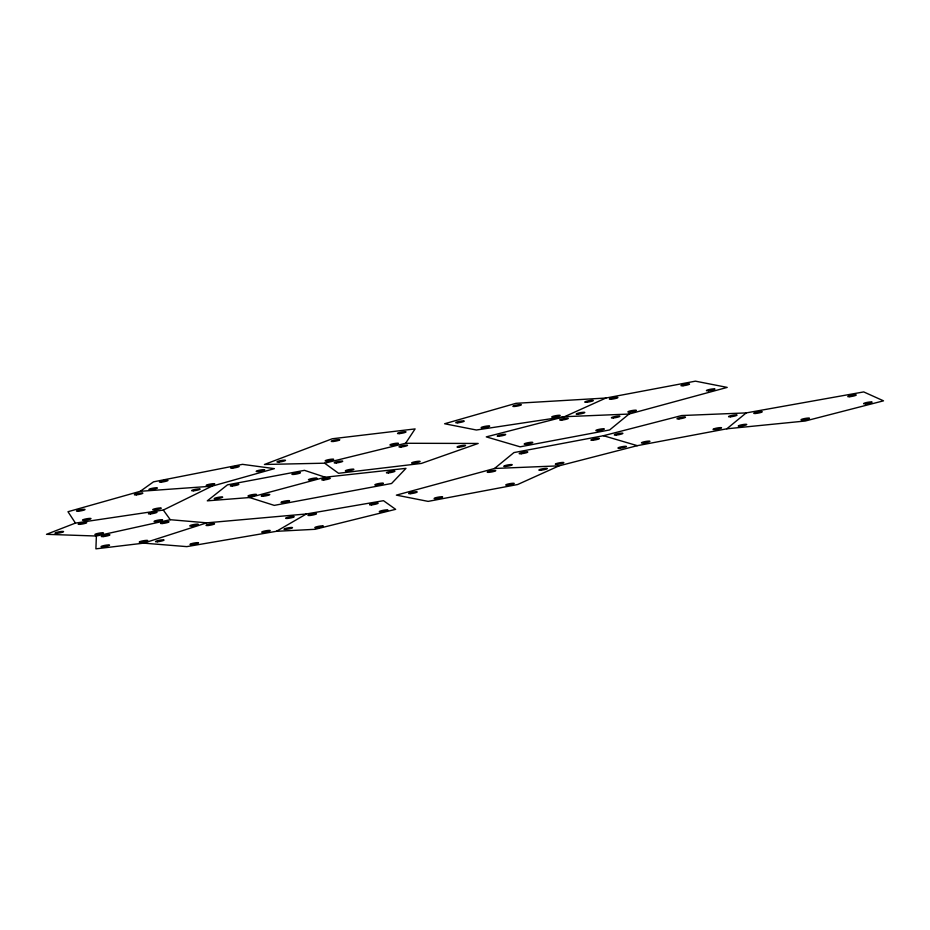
<?xml version="1.0" encoding="UTF-8"?>
<svg xmlns="http://www.w3.org/2000/svg" width="930" height="930" viewBox="0 0 930 930"><rect width="100%" height="100%" fill="white"/><g stroke="black" fill="none" stroke-linecap="round" stroke-linejoin="round"><path stroke-width="1.4" d="M206.832 522.834L170.283 519.707L96.371 536.029L95.906 548.84L143.685 543.143L206.832 522.834L306.377 513.965L383.486 500.689L395.634 509.338L315.026 529.31L276.419 531.309L186.779 546.631L143.685 543.143M405.62 443.273L415.094 428.916L332.266 438.762L264.422 464.477L324.628 463.187L405.62 443.273L478.183 443.459L421.383 463.431L338.555 473.289L324.628 463.187M494.551 468.476L513.941 452.585L603.465 435.717L681.713 415.536L746.209 412.908L863.714 391.925L883.5 400.83L805.252 421.011L726.818 428.8L637.294 445.668L559.046 465.849L517.661 484.518L428.137 501.386L396.366 495.132L494.551 468.476L559.046 465.849M629.017 414.059L609.638 429.951L520.114 446.819L486.285 436.879L564.522 416.698L605.918 398.028L695.431 381.161L727.202 387.403L629.017 414.059L564.522 416.698L476.381 430.009L444.61 423.755L515.976 403.318L605.918 398.028M726.818 428.8L746.209 412.908M75.446 523.09L67.983 511.721L140.256 491.296L153.496 481.845L242.509 464.349L274.385 468.639L211.901 486.204L163.296 510.047L75.446 523.09L46.5 534.32L96.371 536.029M276.419 531.309L306.377 513.965M249.554 497.538L325.175 477.206L405.968 468.36L391.577 483.495L274.257 505.385L249.554 497.538L207.297 500.84L227.49 484.832L304.482 470.348L325.175 477.206M140.256 491.296L211.901 486.204M603.465 435.717L637.294 445.668M163.296 510.047L170.283 519.707M216.213 498.817A4.383 0.605 -10.3 0 0 222.712 497.143A4.383 0.605 -10.3 0 0 216.283 497.748A4.383 0.605 -10.3 0 0 216.213 498.817M232.361 486.006A4.383 0.605 -10.3 0 0 238.859 484.332A4.383 0.605 -10.3 0 0 232.442 484.937A4.383 0.605 -10.3 0 0 232.361 486.006M293.95 474.416A4.383 0.605 -10.3 0 0 300.448 472.742A4.383 0.605 -10.3 0 0 294.031 473.347A4.383 0.605 -10.3 0 0 293.95 474.416M310.515 479.915A4.383 0.605 -10.3 0 0 317.014 478.229A4.383 0.605 -10.3 0 0 310.585 478.834A4.383 0.605 -10.3 0 0 310.515 479.915M250.007 496.178A4.383 0.605 -10.3 0 0 256.506 494.504A4.383 0.605 -10.3 0 0 250.089 495.109A4.383 0.605 -10.3 0 0 250.007 496.178M376.929 484.995A4.383 0.605 -10.3 0 0 383.427 483.309A4.383 0.605 -10.3 0 0 376.999 483.914A4.383 0.605 -10.3 0 0 376.929 484.995M283.08 502.502A4.383 0.605 -10.3 0 0 289.579 500.817A4.383 0.605 -10.3 0 0 283.15 501.433A4.383 0.605 -10.3 0 0 283.08 502.502M263.306 496.225A4.383 0.605 -10.3 0 0 269.805 494.551A4.383 0.605 -10.3 0 0 263.388 495.155A4.383 0.605 -10.3 0 0 263.306 496.225M323.814 479.961A4.383 0.605 -10.3 0 0 330.313 478.276A4.383 0.605 -10.3 0 0 323.884 478.892A4.383 0.605 -10.3 0 0 323.814 479.961M388.438 472.882A4.383 0.605 -10.3 0 0 394.936 471.208A4.383 0.605 -10.3 0 0 388.519 471.812A4.383 0.605 -10.3 0 0 388.438 472.882M371.675 504.862A4.383 0.605 -10.3 0 0 378.173 503.177A4.383 0.605 -10.3 0 0 371.744 503.781A4.383 0.605 -10.3 0 0 371.675 504.862M381.393 511.779A4.383 0.605 -10.3 0 0 387.891 510.093A4.383 0.605 -10.3 0 0 381.463 510.698A4.383 0.605 -10.3 0 0 381.393 511.779M316.909 527.752A4.383 0.605 -10.3 0 0 323.408 526.066A4.383 0.605 -10.3 0 0 316.979 526.671A4.383 0.605 -10.3 0 0 316.909 527.752M286.022 529.344A4.383 0.605 -10.3 0 0 292.52 527.67A4.383 0.605 -10.3 0 0 286.091 528.275A4.383 0.605 -10.3 0 0 286.022 529.344M309.992 515.464A4.383 0.605 -10.3 0 0 316.491 513.79A4.383 0.605 -10.3 0 0 310.062 514.395A4.383 0.605 -10.3 0 0 309.992 515.464M150.916 489.645A4.383 0.605 -10.3 0 0 157.414 487.971A4.383 0.605 -10.3 0 0 150.997 488.576A4.383 0.605 -10.3 0 0 150.916 489.645M161.506 482.089A4.383 0.605 -10.3 0 0 168.005 480.403A4.383 0.605 -10.3 0 0 161.588 481.008A4.383 0.605 -10.3 0 0 161.506 482.089M232.721 468.092A4.383 0.605 -10.3 0 0 239.219 466.407A4.383 0.605 -10.3 0 0 232.791 467.011A4.383 0.605 -10.3 0 0 232.721 468.092M258.226 471.522A4.383 0.605 -10.3 0 0 264.725 469.848A4.383 0.605 -10.3 0 0 258.296 470.452A4.383 0.605 -10.3 0 0 258.226 471.522M208.239 485.565A4.383 0.605 -10.3 0 0 214.737 483.891A4.383 0.605 -10.3 0 0 208.308 484.495A4.383 0.605 -10.3 0 0 208.239 485.565M287.719 518.405A4.383 0.605 -10.3 0 0 294.217 516.72A4.383 0.605 -10.3 0 0 287.788 517.324A4.383 0.605 -10.3 0 0 287.719 518.405M263.748 532.274A4.383 0.605 -10.3 0 0 270.246 530.6A4.383 0.605 -10.3 0 0 263.818 531.204A4.383 0.605 -10.3 0 0 263.748 532.274M192.033 544.538A4.383 0.605 -10.3 0 0 198.532 542.864A4.383 0.605 -10.3 0 0 192.103 543.469A4.383 0.605 -10.3 0 0 192.033 544.538M157.565 541.737A4.383 0.605 -10.3 0 0 164.064 540.063A4.383 0.605 -10.3 0 0 157.635 540.667A4.383 0.605 -10.3 0 0 157.565 541.737M208.076 525.497A4.383 0.605 -10.3 0 0 214.574 523.823A4.383 0.605 -10.3 0 0 208.146 524.427A4.383 0.605 -10.3 0 0 208.076 525.497M154.799 509.849A4.383 0.605 -10.3 0 0 161.297 508.164A4.383 0.605 -10.3 0 0 154.868 508.768A4.383 0.605 -10.3 0 0 154.799 509.849M84.525 520.277A4.383 0.605 -10.3 0 0 91.024 518.603A4.383 0.605 -10.3 0 0 84.595 519.207A4.383 0.605 -10.3 0 0 84.525 520.277M78.55 511.186A4.383 0.605 -10.3 0 0 85.049 509.512A4.383 0.605 -10.3 0 0 78.62 510.117A4.383 0.605 -10.3 0 0 78.55 511.186M136.373 494.841A4.383 0.605 -10.3 0 0 142.871 493.167A4.383 0.605 -10.3 0 0 136.443 493.772A4.383 0.605 -10.3 0 0 136.373 494.841M193.684 490.773A4.383 0.605 -10.3 0 0 200.183 489.087A4.383 0.605 -10.3 0 0 193.766 489.703A4.383 0.605 -10.3 0 0 193.684 490.773M191.801 526.008A4.383 0.605 -10.3 0 0 198.299 524.334A4.383 0.605 -10.3 0 0 191.871 524.939A4.383 0.605 -10.3 0 0 191.801 526.008M141.279 542.248A4.383 0.605 -10.3 0 0 147.777 540.574A4.383 0.605 -10.3 0 0 141.36 541.179A4.383 0.605 -10.3 0 0 141.279 542.248M103.067 546.817A4.383 0.605 -10.3 0 0 109.566 545.131A4.383 0.605 -10.3 0 0 103.137 545.747A4.383 0.605 -10.3 0 0 103.067 546.817M103.428 536.564A4.383 0.605 -10.3 0 0 109.926 534.878A4.383 0.605 -10.3 0 0 103.497 535.482A4.383 0.605 -10.3 0 0 103.428 536.564M162.552 523.497A4.383 0.605 -10.3 0 0 169.051 521.823A4.383 0.605 -10.3 0 0 162.634 522.428A4.383 0.605 -10.3 0 0 162.552 523.497M156.112 521.602A4.383 0.605 -10.3 0 0 162.611 519.928A4.383 0.605 -10.3 0 0 156.182 520.533A4.383 0.605 -10.3 0 0 156.112 521.602M96.976 534.669A4.383 0.605 -10.3 0 0 103.486 532.983A4.383 0.605 -10.3 0 0 97.057 533.588A4.383 0.605 -10.3 0 0 96.976 534.669M57.09 533.308A4.383 0.605 -10.3 0 0 63.589 531.623A4.383 0.605 -10.3 0 0 57.16 532.227A4.383 0.605 -10.3 0 0 57.09 533.308M80.236 524.311A4.383 0.605 -10.3 0 0 86.746 522.637A4.383 0.605 -10.3 0 0 80.317 523.241A4.383 0.605 -10.3 0 0 80.236 524.311M150.52 513.883A4.383 0.605 -10.3 0 0 157.019 512.198A4.383 0.605 -10.3 0 0 150.59 512.802A4.383 0.605 -10.3 0 0 150.52 513.883M678.993 418.895A4.383 0.605 -10.3 0 0 685.491 417.21A4.383 0.605 -10.3 0 0 679.074 417.826A4.383 0.605 -10.3 0 0 678.993 418.895M730.596 416.779A4.383 0.605 -10.3 0 0 737.095 415.106A4.383 0.605 -10.3 0 0 730.666 415.71A4.383 0.605 -10.3 0 0 730.596 416.779M715.077 429.497A4.383 0.605 -10.3 0 0 721.575 427.823A4.383 0.605 -10.3 0 0 715.158 428.428A4.383 0.605 -10.3 0 0 715.077 429.497M643.467 442.994A4.383 0.605 -10.3 0 0 649.965 441.308A4.383 0.605 -10.3 0 0 643.537 441.924A4.383 0.605 -10.3 0 0 643.467 442.994M616.404 435.042A4.383 0.605 -10.3 0 0 622.902 433.357A4.383 0.605 -10.3 0 0 616.474 433.961A4.383 0.605 -10.3 0 0 616.404 435.042M849.799 396.68A4.383 0.605 -10.3 0 0 856.298 394.994A4.383 0.605 -10.3 0 0 849.881 395.61A4.383 0.605 -10.3 0 0 849.799 396.68M865.632 403.794A4.383 0.605 -10.3 0 0 872.131 402.12A4.383 0.605 -10.3 0 0 865.702 402.725A4.383 0.605 -10.3 0 0 865.632 403.794M803.032 419.942A4.383 0.605 -10.3 0 0 809.53 418.268A4.383 0.605 -10.3 0 0 803.102 418.872A4.383 0.605 -10.3 0 0 803.032 419.942M740.28 426.173A4.383 0.605 -10.3 0 0 746.778 424.487A4.383 0.605 -10.3 0 0 740.35 425.103A4.383 0.605 -10.3 0 0 740.28 426.173M755.788 413.455A4.383 0.605 -10.3 0 0 762.286 411.781A4.383 0.605 -10.3 0 0 755.869 412.385A4.383 0.605 -10.3 0 0 755.788 413.455M521.3 453.724A4.383 0.605 -10.3 0 0 527.798 452.038A4.383 0.605 -10.3 0 0 521.37 452.643A4.383 0.605 -10.3 0 0 521.3 453.724M592.91 440.227A4.383 0.605 -10.3 0 0 599.408 438.542A4.383 0.605 -10.3 0 0 592.991 439.158A4.383 0.605 -10.3 0 0 592.91 440.227M619.973 448.179A4.383 0.605 -10.3 0 0 626.471 446.505A4.383 0.605 -10.3 0 0 620.054 447.109A4.383 0.605 -10.3 0 0 619.973 448.179M557.384 464.326A4.383 0.605 -10.3 0 0 563.882 462.64A4.383 0.605 -10.3 0 0 557.454 463.256A4.383 0.605 -10.3 0 0 557.384 464.326M505.781 466.43A4.383 0.605 -10.3 0 0 512.279 464.756A4.383 0.605 -10.3 0 0 505.862 465.36A4.383 0.605 -10.3 0 0 505.781 466.43M540.876 470.208A4.383 0.605 -10.3 0 0 547.375 468.522A4.383 0.605 -10.3 0 0 540.958 469.139A4.383 0.605 -10.3 0 0 540.876 470.208M507.768 485.146A4.383 0.605 -10.3 0 0 514.267 483.472A4.383 0.605 -10.3 0 0 507.838 484.077A4.383 0.605 -10.3 0 0 507.768 485.146M436.147 498.643A4.383 0.605 -10.3 0 0 442.645 496.957A4.383 0.605 -10.3 0 0 436.228 497.573A4.383 0.605 -10.3 0 0 436.147 498.643M410.735 493.644A4.383 0.605 -10.3 0 0 417.233 491.958A4.383 0.605 -10.3 0 0 410.816 492.563A4.383 0.605 -10.3 0 0 410.735 493.644M489.285 472.312A4.383 0.605 -10.3 0 0 495.783 470.638A4.383 0.605 -10.3 0 0 489.354 471.243A4.383 0.605 -10.3 0 0 489.285 472.312M413.652 463.128A4.383 0.605 -10.3 0 0 420.151 461.454A4.383 0.605 -10.3 0 0 413.722 462.059A4.383 0.605 -10.3 0 0 413.652 463.128M347.39 471.01A4.383 0.605 -10.3 0 0 353.888 469.336A4.383 0.605 -10.3 0 0 347.46 469.941A4.383 0.605 -10.3 0 0 347.39 471.01M336.242 462.931A4.383 0.605 -10.3 0 0 342.74 461.257A4.383 0.605 -10.3 0 0 336.323 461.861A4.383 0.605 -10.3 0 0 336.242 462.931M401.039 446.993A4.383 0.605 -10.3 0 0 407.538 445.319A4.383 0.605 -10.3 0 0 401.109 445.923A4.383 0.605 -10.3 0 0 401.039 446.993M459.095 447.144A4.383 0.605 -10.3 0 0 465.593 445.47A4.383 0.605 -10.3 0 0 459.164 446.075A4.383 0.605 -10.3 0 0 459.095 447.144M279.023 462.036A4.383 0.605 -10.3 0 0 285.522 460.362A4.383 0.605 -10.3 0 0 279.093 460.966A4.383 0.605 -10.3 0 0 279.023 462.036M333.3 441.471A4.383 0.605 -10.3 0 0 339.799 439.797A4.383 0.605 -10.3 0 0 333.37 440.401A4.383 0.605 -10.3 0 0 333.3 441.471M399.563 433.589A4.383 0.605 -10.3 0 0 406.061 431.915A4.383 0.605 -10.3 0 0 399.633 432.52A4.383 0.605 -10.3 0 0 399.563 433.589M391.983 445.075A4.383 0.605 -10.3 0 0 398.482 443.401A4.383 0.605 -10.3 0 0 392.053 444.005A4.383 0.605 -10.3 0 0 391.983 445.075M327.186 461.013A4.383 0.605 -10.3 0 0 333.696 459.339A4.383 0.605 -10.3 0 0 327.267 459.943A4.383 0.605 -10.3 0 0 327.186 461.013M578.309 414.175A4.383 0.605 -10.3 0 0 584.819 412.49A4.383 0.605 -10.3 0 0 578.39 413.094A4.383 0.605 -10.3 0 0 578.309 414.175M611.429 399.226A4.383 0.605 -10.3 0 0 617.927 397.552A4.383 0.605 -10.3 0 0 611.498 398.156A4.383 0.605 -10.3 0 0 611.429 399.226M683.038 385.741A4.383 0.605 -10.3 0 0 689.537 384.055A4.383 0.605 -10.3 0 0 683.12 384.66A4.383 0.605 -10.3 0 0 683.038 385.741M708.462 390.74A4.383 0.605 -10.3 0 0 714.961 389.054A4.383 0.605 -10.3 0 0 708.532 389.67A4.383 0.605 -10.3 0 0 708.462 390.74M629.912 412.06A4.383 0.605 -10.3 0 0 636.411 410.386A4.383 0.605 -10.3 0 0 629.982 410.99A4.383 0.605 -10.3 0 0 629.912 412.06M597.897 430.66A4.383 0.605 -10.3 0 0 604.395 428.974A4.383 0.605 -10.3 0 0 597.967 429.59A4.383 0.605 -10.3 0 0 597.897 430.66M526.287 444.156A4.383 0.605 -10.3 0 0 532.785 442.471A4.383 0.605 -10.3 0 0 526.357 443.075A4.383 0.605 -10.3 0 0 526.287 444.156M499.212 436.193A4.383 0.605 -10.3 0 0 505.711 434.519A4.383 0.605 -10.3 0 0 499.294 435.124A4.383 0.605 -10.3 0 0 499.212 436.193M561.813 420.058A4.383 0.605 -10.3 0 0 568.311 418.372A4.383 0.605 -10.3 0 0 561.883 418.977A4.383 0.605 -10.3 0 0 561.813 420.058M613.405 417.942A4.383 0.605 -10.3 0 0 619.903 416.268A4.383 0.605 -10.3 0 0 613.486 416.873A4.383 0.605 -10.3 0 0 613.405 417.942M483.205 427.8A4.383 0.605 -10.3 0 0 489.703 426.114A4.383 0.605 -10.3 0 0 483.286 426.719A4.383 0.605 -10.3 0 0 483.205 427.8M457.793 422.79A4.383 0.605 -10.3 0 0 464.291 421.116A4.383 0.605 -10.3 0 0 457.874 421.72A4.383 0.605 -10.3 0 0 457.793 422.79M514.883 406.445A4.383 0.605 -10.3 0 0 521.393 404.759A4.383 0.605 -10.3 0 0 514.964 405.375A4.383 0.605 -10.3 0 0 514.883 406.445M586.842 402.213A4.383 0.605 -10.3 0 0 593.34 400.528A4.383 0.605 -10.3 0 0 586.911 401.132A4.383 0.605 -10.3 0 0 586.842 402.213M553.722 417.151A4.383 0.605 -10.3 0 0 560.22 415.466A4.383 0.605 -10.3 0 0 553.803 416.082A4.383 0.605 -10.3 0 0 553.722 417.151"/></g></svg>
